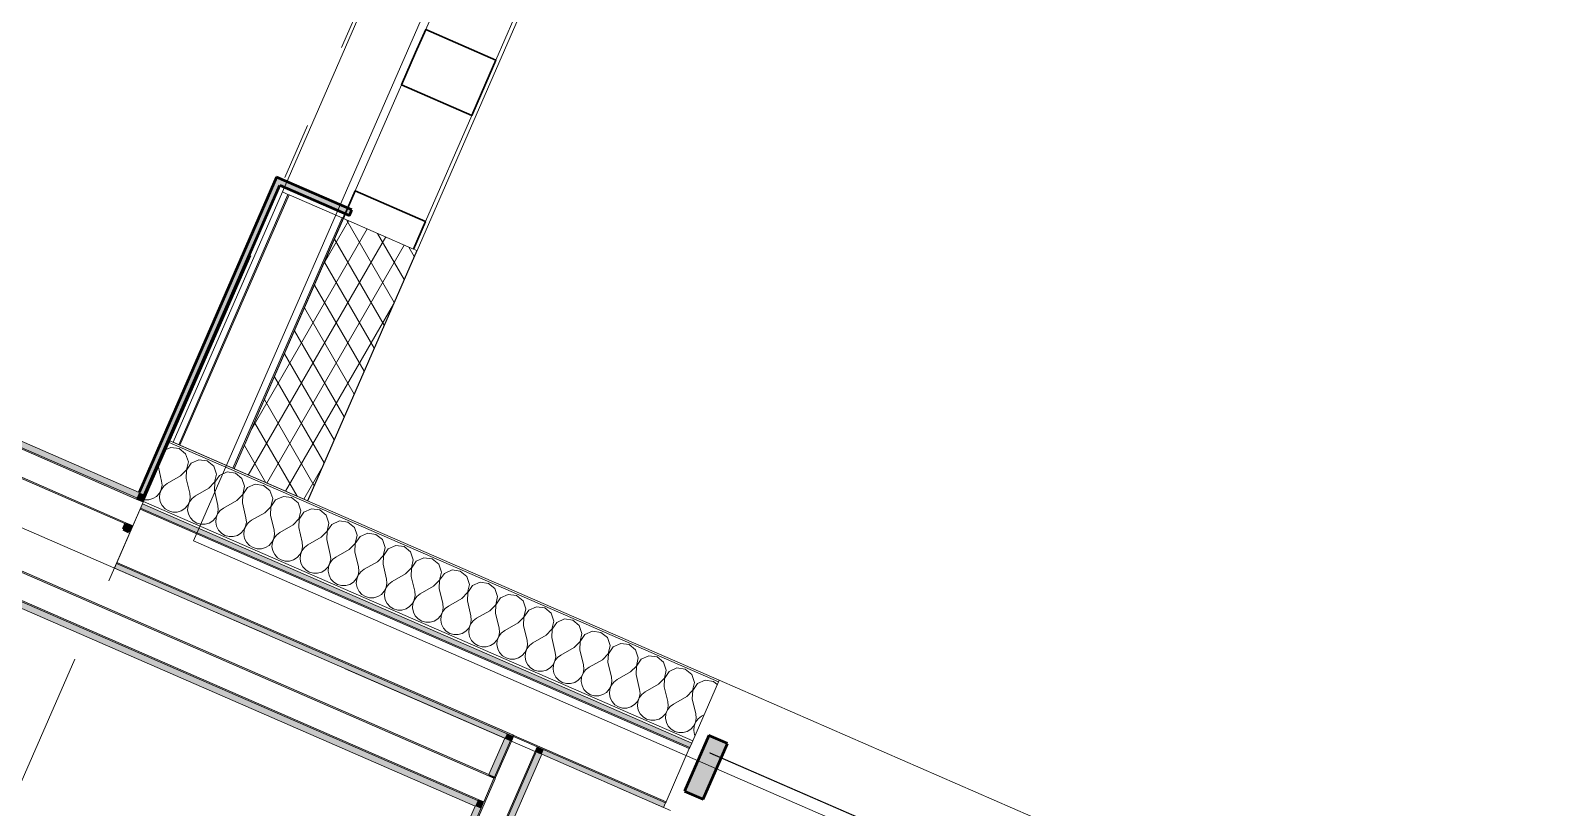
# Model space of a CAD drawing. Header units: millimetres. Extents: x -50172 to 90294, y -80883 to 25069.
# Drawn here: x 1637 to 5432, y -23455 to -21524 of the extents above; entities that cross this region are included whole.
import ezdxf
from ezdxf.enums import TextEntityAlignment as Align

# ---------------------------------------------------------------- set-up
doc = ezdxf.new("R2010")
doc.units = ezdxf.units.MM
doc.header["$MEASUREMENT"] = 0
doc.linetypes.add('Double Dashed', pattern=[1093.611073, 529.166651, -211.666656, 141.111112, -211.666656])
for name, color, linetype in [('A-25-M_Wall_Int', 7, 'Continuous'), ('New_A-15-MG_Structural_Grid_Phase_2', 7, 'Continuous'), ('New_A-20-M_Floor_Slab', 7, 'Continuous'), ('New_A-25-M_Curtain_Wall', 7, 'Continuous'), ('New_A-25-M_Wall_Ext', 7, 'Continuous'), ('New_A-25-M_Wall_Int', 7, 'Continuous'), ('New_ArchiCAD Doors', 7, 'Continuous'), ('New_ArchiCAD Windows', 7, 'Continuous')]:
    doc.layers.add(name, color=color, linetype=linetype)
for name, color, linetype, lineweight, true_color in [('A-25-M_Wall_Int_Pen_No__107', 7, 'Continuous', 15, 0xa6a6a6), ('A-25-M_Wall_Int_Pen_No__27', 7, 'Continuous', 50, 0x2a2a2a), ('New_A-15-MG_Structural_Grid_Phase_2_Pen_No__222', 7, 'Continuous', 13, 0x65af33), ('New_A-25-M_Curtain_Wall_Pen_No__144', 7, 'Continuous', 0, 0xc8c8c8), ('New_A-25-M_Curtain_Wall_Pen_No__165', 7, 'Continuous', 0, 0x006060), ('New_A-25-M_Curtain_Wall_Pen_No__27', 7, 'Continuous', 50, 0x2a2a2a), ('New_A-25-M_Wall_Ext_Pen_No__107', 7, 'Continuous', 15, 0xa6a6a6), ('New_A-25-M_Wall_Int_Pen_No__107', 7, 'Continuous', 15, 0xa6a6a6), ('New_ArchiCAD Windows_Pen_No__23', 7, 'Continuous', 30, 0x2a2a2a)]:
    doc.layers.add(name, color=color, linetype=linetype, lineweight=lineweight, true_color=true_color)
for name, color, linetype, lineweight in [('New_A-20-M_Floor_Slab_Pen_No__89', 8, 'Continuous', 20), ('New_A-25-M_Curtain_Wall_Pen_No__1', 7, 'Continuous', 13), ('New_A-25-M_Wall_Ext_Pen_No__1', 7, 'Continuous', 13), ('New_A-25-M_Wall_Int_Pen_No__1', 7, 'Continuous', 13), ('New_ArchiCAD Doors_Pen_No__1', 7, 'Continuous', 13), ('New_ArchiCAD Doors_Pen_No__87', 8, 'Continuous', 20), ('New_ArchiCAD Windows_Pen_No__1', 7, 'Continuous', 13), ('New_ArchiCAD Windows_Pen_No__3', 7, 'Continuous', 18)]:
    doc.layers.add(name, color=color, linetype=linetype, lineweight=lineweight)
doc.styles.add('GENERATED_STYLE_4', font='')
doc.styles.get('GENERATED_STYLE_4').set_extended_font_data('Swis721 BT')

# ---------------------------------------------------------------- blocks, each defined once
blk = doc.blocks.new('Slab_3_1', base_point=(-21949.4, -20986.7))
at = {"layer": 'New_A-20-M_Floor_Slab_Pen_No__89', "linetype": 'Continuous', "flags": 128}
blk.add_lwpolyline([(-4347.2, -46496.1), (12486.7, -53836.5), (17939.8, -41330.7), (16985.7, -40914.7), (17767.9, -39120.8), (18360.6, -39379.3), (18576.1, -38885), (18937.5, -39042.6), (20222.1, -36096.6), (17371, -34853.4), (19341.1, -30335.3), (2041.7, -22791.9), (9993.6, -4555.7)], dxfattribs=at)
blk = doc.blocks.new('Curtain Wall_16_1')
at = {"layer": 'New_A-25-M_Curtain_Wall_Pen_No__144', "linetype": 'Continuous'}
blk.add_hatch(color=256, dxfattribs=at).paths.add_polyline_path([(3321.8, -23275.7), (3261.6, -23414.1), (3307.4, -23434.1), (3367.7, -23295.6)])
at = {"layer": 'New_A-25-M_Curtain_Wall_Pen_No__165', "linetype": 'Continuous', "lineweight": 0, "true_color": 0x001818}
blk.add_hatch(color=168, dxfattribs=at).paths.add_polyline_path([(3324.4, -23319.9), (4250.6, -23722.7), (4251, -23721.8), (3324.8, -23318.9)])
at = {"layer": 'New_A-25-M_Curtain_Wall_Pen_No__1', "linetype": 'Continuous'}
for p, q in [((3324.8, -23318.9), (3324.4, -23319.9)), ((3324.4, -23319.9), (4250.6, -23722.7)), ((4251, -23721.8), (3324.8, -23318.9))]:
    blk.add_line(p, q, dxfattribs=at)
at = {"layer": 'New_A-25-M_Curtain_Wall_Pen_No__27', "linetype": 'Continuous'}
for p, q in [((3321.8, -23275.7), (3261.6, -23414.1)), ((3307.4, -23434.1), (3367.7, -23295.6)), ((3367.7, -23295.6), (3321.8, -23275.7)), ((3261.6, -23414.1), (3307.4, -23434.1))]:
    blk.add_line(p, q, dxfattribs=at)
blk = doc.blocks.new('*X420')
at = {"layer": 'New_A-25-M_Wall_Ext_Pen_No__107', "linetype": 'Continuous'}
for p, q in [((1985.3, -22560), (1973.6, -22565.2)), ((2005.9, -22562.8), (1985.3, -22560)), ((2022, -22576), (2005.9, -22562.8)), ((2028.8, -22595.7), (2022, -22576)), ((1954.3, -22609.4), (1962.4, -22643.6)), ((2009.5, -22630.8), (2024.1, -22616)), ((2024.4, -22616.1), (2023.5, -22636.9)), ((2024.1, -22616), (2028.8, -22595.7)), ((2036.1, -22598.9), (2024.4, -22616.1)), ((2055.1, -22590.5), (2036.1, -22598.9)), ((2075.8, -22593.2), (2055.1, -22590.5)), ((2091.9, -22606.5), (2075.8, -22593.2)), ((2098.6, -22626.2), (2091.9, -22606.5)), ((1961.5, -22664.4), (1963.4, -22654)), ((1968, -22656), (1961.8, -22664.5)), ((1963.4, -22654), (1962.4, -22643.6)), ((1976.4, -22649.6), (1968, -22656)), ((2009.5, -22630.8), (1976.4, -22649.6)), ((2023.5, -22636.9), (2032.3, -22674)), ((2079.4, -22661.3), (2094, -22646.5)), ((2094.2, -22646.6), (2093.3, -22667.4)), ((2094, -22646.5), (2098.6, -22626.2)), ((2106, -22629.4), (2094.2, -22646.6)), ((2125, -22620.9), (2106, -22629.4)), ((2145.6, -22623.7), (2125, -22620.9)), ((2161.7, -22636.9), (2145.6, -22623.7)), ((2168.4, -22656.6), (2161.7, -22636.9)), ((2163.8, -22676.9), (2168.4, -22656.6)), ((2194.8, -22651.4), (2175.8, -22659.8)), ((2215.5, -22654.2), (2194.8, -22651.4)), ((2231.5, -22667.4), (2215.5, -22654.2)), ((1919.3, -22689.8), (1920.2, -22690.1)), ((1920.2, -22690.1), (1930.7, -22690)), ((1930.7, -22690), (1940.8, -22687.1)), ((1940.8, -22687.1), (1949.8, -22681.6)), ((1949.8, -22681.6), (1956.8, -22673.8)), ((1956.8, -22673.8), (1961.5, -22664.4)), ((1958, -22674.3), (1957.1, -22684.8)), ((1957.1, -22684.8), (1959.1, -22695.1)), ((1961.8, -22664.5), (1958, -22674.3)), ((1959.1, -22695.1), (1963.9, -22704.5)), ((2026.7, -22704.2), (2031.3, -22694.8)), ((2031.6, -22694.9), (2027.9, -22704.8)), ((2031.3, -22694.8), (2033.2, -22684.5)), ((2037.9, -22686.5), (2031.6, -22694.9)), ((2033.2, -22684.5), (2032.3, -22674)), ((2046.2, -22680.1), (2037.9, -22686.5)), ((2079.4, -22661.3), (2046.2, -22680.1)), ((2093.3, -22667.4), (2102.1, -22704.5)), ((2149.2, -22691.8), (2116.1, -22710.6)), ((2149.2, -22691.8), (2163.8, -22676.9)), ((2164.1, -22677), (2163.2, -22697.8)), ((2175.8, -22659.8), (2164.1, -22677)), ((2238.3, -22687.1), (2231.5, -22667.4)), ((2233.6, -22707.4), (2238.3, -22687.1)), ((2245.6, -22690.3), (2233.9, -22707.5)), ((2264.7, -22681.8), (2245.6, -22690.3)), ((2285.3, -22684.6), (2264.7, -22681.8)), ((2301.4, -22697.8), (2285.3, -22684.6)), ((1963.9, -22704.5), (1971, -22712.2)), ((1971, -22712.2), (1980, -22717.7)), ((1980, -22717.7), (1990.1, -22720.5)), ((1990.1, -22720.5), (2000.6, -22720.5)), ((2000.6, -22720.5), (2010.7, -22717.6)), ((2010.7, -22717.6), (2019.6, -22712)), ((2019.6, -22712), (2026.7, -22704.2)), ((2027.9, -22704.8), (2027, -22715.2)), ((2027, -22715.2), (2029, -22725.6)), ((2029, -22725.6), (2033.7, -22734.9)), ((2096.5, -22734.7), (2101.2, -22725.3)), ((2101.4, -22725.4), (2097.7, -22735.2)), ((2101.2, -22725.3), (2103.1, -22714.9)), ((2107.7, -22717), (2101.4, -22725.4)), ((2103.1, -22714.9), (2102.1, -22704.5)), ((2116.1, -22710.6), (2107.7, -22717)), ((2163.2, -22697.8), (2171.9, -22734.9)), ((2219, -22722.2), (2185.9, -22741)), ((2219, -22722.2), (2233.6, -22707.4)), ((2233.9, -22707.5), (2233, -22728.3)), ((2233, -22728.3), (2241.8, -22765.4)), ((2308.1, -22717.5), (2301.4, -22697.8)), ((2303.5, -22737.8), (2308.1, -22717.5)), ((2315.5, -22720.7), (2303.8, -22738)), ((2334.5, -22712.3), (2315.5, -22720.7)), ((2355.1, -22715.1), (2334.5, -22712.3)), ((2371.2, -22728.3), (2355.1, -22715.1)), ((2378, -22748), (2371.2, -22728.3)), ((2033.7, -22734.9), (2040.8, -22742.7)), ((2040.8, -22742.7), (2049.8, -22748.2)), ((2049.8, -22748.2), (2059.9, -22751)), ((2059.9, -22751), (2070.4, -22750.9)), ((2070.4, -22750.9), (2080.5, -22748)), ((2080.5, -22748), (2089.4, -22742.5)), ((2089.4, -22742.5), (2096.5, -22734.7)), ((2097.7, -22735.2), (2096.8, -22745.7)), ((2096.8, -22745.7), (2098.8, -22756)), ((2098.8, -22756), (2103.5, -22765.4)), ((2103.5, -22765.4), (2110.7, -22773.1)), ((2159.3, -22772.9), (2166.3, -22765.1)), ((2166.3, -22765.1), (2171, -22755.7)), ((2167.6, -22765.7), (2166.7, -22776.1)), ((2171.3, -22755.8), (2167.6, -22765.7)), ((2171, -22755.7), (2172.9, -22745.4)), ((2177.6, -22747.4), (2171.3, -22755.8)), ((2172.9, -22745.4), (2171.9, -22734.9)), ((2185.9, -22741), (2177.6, -22747.4)), ((2242.8, -22775.8), (2241.8, -22765.4)), ((2255.7, -22771.5), (2247.4, -22777.9)), ((2288.9, -22752.7), (2255.7, -22771.5)), ((2288.9, -22752.7), (2303.5, -22737.8)), ((2303.8, -22738), (2302.8, -22758.8)), ((2302.8, -22758.8), (2311.6, -22795.8)), ((2358.7, -22783.1), (2373.3, -22768.3)), ((2373.6, -22768.4), (2372.7, -22789.2)), ((2373.3, -22768.3), (2378, -22748)), ((2385.3, -22751.2), (2373.6, -22768.4)), ((2404.3, -22742.7), (2385.3, -22751.2)), ((2425, -22745.5), (2404.3, -22742.7)), ((2441.1, -22758.7), (2425, -22745.5)), ((2447.8, -22778.4), (2441.1, -22758.7)), ((2110.7, -22773.1), (2119.6, -22778.6)), ((2119.6, -22778.6), (2129.8, -22781.4)), ((2129.8, -22781.4), (2140.3, -22781.4)), ((2140.3, -22781.4), (2150.4, -22778.5)), ((2150.4, -22778.5), (2159.3, -22772.9)), ((2166.7, -22776.1), (2168.6, -22786.5)), ((2168.6, -22786.5), (2173.4, -22795.8)), ((2173.4, -22795.8), (2180.5, -22803.6)), ((2180.5, -22803.6), (2189.5, -22809.1)), ((2189.5, -22809.1), (2199.6, -22811.9)), ((2210.1, -22811.9), (2220.2, -22808.9)), ((2220.2, -22808.9), (2229.1, -22803.4)), ((2229.1, -22803.4), (2236.2, -22795.6)), ((2236.2, -22795.6), (2240.8, -22786.2)), ((2237.4, -22796.1), (2236.5, -22806.6)), ((2236.5, -22806.6), (2238.5, -22816.9)), ((2241.1, -22786.3), (2237.4, -22796.1)), ((2240.8, -22786.2), (2242.8, -22775.8)), ((2247.4, -22777.9), (2241.1, -22786.3)), ((2310.7, -22816.6), (2312.6, -22806.3)), ((2317.2, -22808.3), (2311, -22816.7)), ((2312.6, -22806.3), (2311.6, -22795.8)), ((2325.6, -22801.9), (2317.2, -22808.3)), ((2358.7, -22783.1), (2325.6, -22801.9)), ((2372.7, -22789.2), (2381.4, -22826.3)), ((2428.6, -22813.6), (2443.2, -22798.7)), ((2443.4, -22798.9), (2442.5, -22819.7)), ((2443.2, -22798.7), (2447.8, -22778.4)), ((2455.2, -22781.7), (2443.4, -22798.9)), ((2474.2, -22773.2), (2455.2, -22781.7)), ((2494.8, -22776), (2474.2, -22773.2)), ((2510.9, -22789.2), (2494.8, -22776)), ((2517.6, -22808.9), (2510.9, -22789.2)), ((2513, -22829.2), (2517.6, -22808.9)), ((2544, -22803.6), (2525, -22812.1)), ((2564.7, -22806.4), (2544, -22803.6)), ((2580.7, -22819.6), (2564.7, -22806.4)), ((2199.6, -22811.9), (2210.1, -22811.9)), ((2238.5, -22816.9), (2243.2, -22826.3)), ((2243.2, -22826.3), (2250.3, -22834)), ((2250.3, -22834), (2259.3, -22839.5)), ((2259.3, -22839.5), (2269.4, -22842.3)), ((2269.4, -22842.3), (2279.9, -22842.3)), ((2279.9, -22842.3), (2290, -22839.4)), ((2290, -22839.4), (2299, -22833.8)), ((2299, -22833.8), (2306, -22826)), ((2306, -22826), (2310.7, -22816.6)), ((2307.2, -22826.6), (2306.3, -22837)), ((2306.3, -22837), (2308.3, -22847.4)), ((2311, -22816.7), (2307.2, -22826.6)), ((2308.3, -22847.4), (2313.1, -22856.7)), ((2375.9, -22856.5), (2380.5, -22847.1)), ((2380.8, -22847.2), (2377.1, -22857)), ((2380.5, -22847.1), (2382.4, -22836.7)), ((2387.1, -22838.8), (2380.8, -22847.2)), ((2382.4, -22836.7), (2381.4, -22826.3)), ((2395.4, -22832.4), (2387.1, -22838.8)), ((2428.6, -22813.6), (2395.4, -22832.4)), ((2442.5, -22819.7), (2451.3, -22856.7)), ((2498.4, -22844), (2465.3, -22862.8)), ((2498.4, -22844), (2513, -22829.2)), ((2513.3, -22829.3), (2512.4, -22850.1)), ((2525, -22812.1), (2513.3, -22829.3)), ((2587.5, -22839.3), (2580.7, -22819.6)), ((2582.8, -22859.6), (2587.5, -22839.3)), ((2594.8, -22842.6), (2583.1, -22859.8)), ((2613.9, -22834.1), (2594.8, -22842.6)), ((2634.5, -22836.9), (2613.9, -22834.1)), ((2650.6, -22850.1), (2634.5, -22836.9)), ((2313.1, -22856.7), (2320.2, -22864.5)), ((2320.2, -22864.5), (2329.2, -22870)), ((2329.2, -22870), (2339.3, -22872.8)), ((2339.3, -22872.8), (2349.8, -22872.8)), ((2349.8, -22872.8), (2359.9, -22869.8)), ((2359.9, -22869.8), (2368.8, -22864.3)), ((2368.8, -22864.3), (2375.9, -22856.5)), ((2377.1, -22857), (2376.2, -22867.5)), ((2376.2, -22867.5), (2378.2, -22877.8)), ((2378.2, -22877.8), (2382.9, -22887.2)), ((2445.7, -22887), (2450.4, -22877.5)), ((2450.6, -22877.7), (2446.9, -22887.5)), ((2450.4, -22877.5), (2452.3, -22867.2)), ((2456.9, -22869.2), (2450.6, -22877.7)), ((2452.3, -22867.2), (2451.3, -22856.7)), ((2465.3, -22862.8), (2456.9, -22869.2)), ((2512.4, -22850.1), (2521.1, -22887.2)), ((2568.2, -22874.5), (2535.1, -22893.3)), ((2568.2, -22874.5), (2582.8, -22859.6)), ((2583.1, -22859.8), (2582.2, -22880.6)), ((2582.2, -22880.6), (2591, -22917.6)), ((2657.3, -22869.8), (2650.6, -22850.1)), ((2652.7, -22890.1), (2657.3, -22869.8)), ((2664.7, -22873), (2653, -22890.2)), ((2683.7, -22864.5), (2664.7, -22873)), ((2704.3, -22867.3), (2683.7, -22864.5)), ((2720.4, -22880.6), (2704.3, -22867.3)), ((2727.2, -22900.3), (2720.4, -22880.6)), ((2382.9, -22887.2), (2390, -22894.9)), ((2390, -22894.9), (2399, -22900.4)), ((2399, -22900.4), (2409.1, -22903.3)), ((2409.1, -22903.3), (2419.6, -22903.2)), ((2419.6, -22903.2), (2429.7, -22900.3)), ((2429.7, -22900.3), (2438.6, -22894.7)), ((2438.6, -22894.7), (2445.7, -22887)), ((2446.9, -22887.5), (2446, -22898)), ((2446, -22898), (2448, -22908.3)), ((2448, -22908.3), (2452.7, -22917.7)), ((2452.7, -22917.7), (2459.9, -22925.4)), ((2508.5, -22925.2), (2515.5, -22917.4)), ((2515.5, -22917.4), (2520.2, -22908)), ((2516.8, -22917.9), (2515.9, -22928.4)), ((2520.5, -22908.1), (2516.8, -22917.9)), ((2520.2, -22908), (2522.1, -22897.7)), ((2526.8, -22899.7), (2520.5, -22908.1)), ((2522.1, -22897.7), (2521.1, -22887.2)), ((2535.1, -22893.3), (2526.8, -22899.7)), ((2592, -22928.1), (2591, -22917.6)), ((2604.9, -22923.7), (2596.6, -22930.1)), ((2638.1, -22904.9), (2604.9, -22923.7)), ((2638.1, -22904.9), (2652.7, -22890.1)), ((2653, -22890.2), (2652, -22911)), ((2652, -22911), (2660.8, -22948.1)), ((2707.9, -22935.4), (2722.5, -22920.6)), ((2722.8, -22920.7), (2721.9, -22941.5)), ((2722.5, -22920.6), (2727.2, -22900.3)), ((2734.5, -22903.5), (2722.8, -22920.7)), ((2753.5, -22895), (2734.5, -22903.5)), ((2774.2, -22897.8), (2753.5, -22895)), ((2790.3, -22911), (2774.2, -22897.8)), ((2797, -22930.7), (2790.3, -22911)), ((2459.9, -22925.4), (2468.8, -22930.9)), ((2468.8, -22930.9), (2479, -22933.7)), ((2479, -22933.7), (2489.5, -22933.7)), ((2489.5, -22933.7), (2499.6, -22930.8)), ((2499.6, -22930.8), (2508.5, -22925.2)), ((2515.9, -22928.4), (2517.8, -22938.7)), ((2517.8, -22938.7), (2522.6, -22948.1)), ((2522.6, -22948.1), (2529.7, -22955.8)), ((2529.7, -22955.8), (2538.7, -22961.3)), ((2538.7, -22961.3), (2548.8, -22964.2)), ((2559.3, -22964.1), (2569.4, -22961.2)), ((2569.4, -22961.2), (2578.3, -22955.6)), ((2578.3, -22955.6), (2585.4, -22947.9)), ((2585.4, -22947.9), (2590, -22938.4)), ((2586.6, -22948.4), (2585.7, -22958.9)), ((2585.7, -22958.9), (2587.7, -22969.2)), ((2590.3, -22938.6), (2586.6, -22948.4)), ((2590, -22938.4), (2592, -22928.1)), ((2596.6, -22930.1), (2590.3, -22938.6)), ((2659.9, -22968.9), (2661.8, -22958.6)), ((2666.4, -22960.6), (2660.2, -22969)), ((2661.8, -22958.6), (2660.8, -22948.1)), ((2674.8, -22954.2), (2666.4, -22960.6)), ((2707.9, -22935.4), (2674.8, -22954.2)), ((2721.9, -22941.5), (2730.6, -22978.5)), ((2777.7, -22965.8), (2792.4, -22951)), ((2792.6, -22951.1), (2791.7, -22971.9)), ((2792.4, -22951), (2797, -22930.7)), ((2804.4, -22933.9), (2792.6, -22951.1)), ((2823.4, -22925.4), (2804.4, -22933.9)), ((2844, -22928.2), (2823.4, -22925.4)), ((2860.1, -22941.5), (2844, -22928.2)), ((2866.8, -22961.2), (2860.1, -22941.5)), ((2862.2, -22981.5), (2866.8, -22961.2)), ((2893.2, -22955.9), (2874.2, -22964.4)), ((2913.9, -22958.7), (2893.2, -22955.9)), ((2929.9, -22971.9), (2913.9, -22958.7)), ((2548.8, -22964.2), (2559.3, -22964.1)), ((2587.7, -22969.2), (2592.4, -22978.6)), ((2592.4, -22978.6), (2599.5, -22986.3)), ((2599.5, -22986.3), (2608.5, -22991.8)), ((2608.5, -22991.8), (2618.6, -22994.6)), ((2618.6, -22994.6), (2629.1, -22994.6)), ((2629.1, -22994.6), (2639.2, -22991.7)), ((2639.2, -22991.7), (2648.2, -22986.1)), ((2648.2, -22986.1), (2655.2, -22978.3)), ((2655.2, -22978.3), (2659.9, -22968.9)), ((2656.4, -22978.8), (2655.5, -22989.3)), ((2655.5, -22989.3), (2657.5, -22999.6)), ((2660.2, -22969), (2656.4, -22978.8)), ((2657.5, -22999.6), (2662.3, -23009)), ((2725.1, -23008.8), (2729.7, -22999.3)), ((2730, -22999.5), (2726.3, -23009.3)), ((2729.7, -22999.3), (2731.6, -22989)), ((2736.3, -22991), (2730, -22999.5)), ((2731.6, -22989), (2730.6, -22978.5)), ((2744.6, -22984.6), (2736.3, -22991)), ((2777.7, -22965.8), (2744.6, -22984.6)), ((2791.7, -22971.9), (2800.5, -23009)), ((2847.6, -22996.3), (2814.5, -23015.1)), ((2847.6, -22996.3), (2862.2, -22981.5)), ((2862.5, -22981.6), (2861.6, -23002.4)), ((2874.2, -22964.4), (2862.5, -22981.6)), ((2936.7, -22991.6), (2929.9, -22971.9)), ((2932, -23011.9), (2936.7, -22991.6)), ((2944, -22994.8), (2932.3, -23012)), ((2963.1, -22986.4), (2944, -22994.8)), ((2983.7, -22989.1), (2963.1, -22986.4)), ((2999.8, -23002.4), (2983.7, -22989.1)), ((2662.3, -23009), (2669.4, -23016.7)), ((2669.4, -23016.7), (2678.3, -23022.2)), ((2678.3, -23022.2), (2688.5, -23025.1)), ((2688.5, -23025.1), (2699, -23025)), ((2699, -23025), (2709.1, -23022.1)), ((2709.1, -23022.1), (2718, -23016.6)), ((2718, -23016.6), (2725.1, -23008.8)), ((2726.3, -23009.3), (2725.4, -23019.8)), ((2725.4, -23019.8), (2727.4, -23030.1)), ((2727.4, -23030.1), (2732.1, -23039.5)), ((2794.9, -23039.2), (2799.6, -23029.8)), ((2799.8, -23029.9), (2796.1, -23039.8)), ((2799.6, -23029.8), (2801.5, -23019.5)), ((2806.1, -23021.5), (2799.8, -23029.9)), ((2801.5, -23019.5), (2800.5, -23009)), ((2814.5, -23015.1), (2806.1, -23021.5)), ((2861.6, -23002.4), (2870.3, -23039.5)), ((2917.4, -23026.7), (2884.3, -23045.5)), ((2917.4, -23026.7), (2932, -23011.9)), ((2932.3, -23012), (2931.4, -23032.8)), ((2931.4, -23032.8), (2940.2, -23069.9)), ((3006.5, -23022.1), (2999.8, -23002.4)), ((3001.9, -23042.4), (3006.5, -23022.1)), ((3013.9, -23025.3), (3002.2, -23042.5)), ((3032.9, -23016.8), (3013.9, -23025.3)), ((3053.5, -23019.6), (3032.9, -23016.8)), ((3069.6, -23032.8), (3053.5, -23019.6)), ((3076.3, -23052.5), (3069.6, -23032.8)), ((2732.1, -23039.5), (2739.2, -23047.2)), ((2739.2, -23047.2), (2748.2, -23052.7)), ((2748.2, -23052.7), (2758.3, -23055.5)), ((2758.3, -23055.5), (2768.8, -23055.5)), ((2768.8, -23055.5), (2778.9, -23052.6)), ((2778.9, -23052.6), (2787.8, -23047)), ((2787.8, -23047), (2794.9, -23039.2)), ((2796.1, -23039.8), (2795.2, -23050.2)), ((2795.2, -23050.2), (2797.2, -23060.5)), ((2797.2, -23060.5), (2801.9, -23069.9)), ((2801.9, -23069.9), (2809.1, -23077.7)), ((2857.7, -23077.5), (2864.7, -23069.7)), ((2864.7, -23069.7), (2869.4, -23060.3)), ((2866, -23070.2), (2865.1, -23080.7)), ((2869.7, -23060.4), (2866, -23070.2)), ((2869.4, -23060.3), (2871.3, -23049.9)), ((2876, -23051.9), (2869.7, -23060.4)), ((2871.3, -23049.9), (2870.3, -23039.5)), ((2884.3, -23045.5), (2876, -23051.9)), ((2941.2, -23080.4), (2940.2, -23069.9)), ((2954.1, -23076), (2945.8, -23082.4)), ((2987.3, -23057.2), (2954.1, -23076)), ((2987.3, -23057.2), (3001.9, -23042.4)), ((3002.2, -23042.5), (3001.2, -23063.3)), ((3001.2, -23063.3), (3010, -23100.4)), ((3057.1, -23087.7), (3071.7, -23072.8)), ((3072, -23072.9), (3071.1, -23093.7)), ((3071.7, -23072.8), (3076.3, -23052.5)), ((3083.7, -23055.7), (3072, -23072.9)), ((3102.7, -23047.3), (3083.7, -23055.7)), ((3123.4, -23050.1), (3102.7, -23047.3)), ((3139.5, -23063.3), (3123.4, -23050.1)), ((3146.2, -23083), (3139.5, -23063.3)), ((2809.1, -23077.7), (2818, -23083.1)), ((2818, -23083.1), (2828.1, -23086)), ((2828.1, -23086), (2838.7, -23085.9)), ((2838.7, -23085.9), (2848.8, -23083)), ((2848.8, -23083), (2857.7, -23077.5)), ((2865.1, -23080.7), (2867, -23091)), ((2867, -23091), (2871.8, -23100.4)), ((2871.8, -23100.4), (2878.9, -23108.1)), ((2878.9, -23108.1), (2887.9, -23113.6)), ((2887.9, -23113.6), (2898, -23116.4)), ((2908.5, -23116.4), (2918.6, -23113.5)), ((2918.6, -23113.5), (2927.5, -23107.9)), ((2927.5, -23107.9), (2934.6, -23100.1)), ((2934.6, -23100.1), (2939.2, -23090.7)), ((2935.8, -23100.7), (2934.9, -23111.1)), ((2934.9, -23111.1), (2936.9, -23121.4)), ((2939.5, -23090.8), (2935.8, -23100.7)), ((2939.2, -23090.7), (2941.2, -23080.4)), ((2945.8, -23082.4), (2939.5, -23090.8)), ((3009.1, -23121.2), (3011, -23110.8)), ((3015.6, -23112.9), (3009.4, -23121.3)), ((3011, -23110.8), (3010, -23100.4)), ((3024, -23106.5), (3015.6, -23112.9)), ((3057.1, -23087.7), (3024, -23106.5)), ((3071.1, -23093.7), (3079.8, -23130.8)), ((3126.9, -23118.1), (3141.6, -23103.3)), ((3141.8, -23103.4), (3140.9, -23124.2)), ((3141.6, -23103.3), (3146.2, -23083)), ((3153.6, -23086.2), (3141.8, -23103.4)), ((3172.6, -23077.7), (3153.6, -23086.2)), ((3193.2, -23080.5), (3172.6, -23077.7)), ((3209.3, -23093.7), (3193.2, -23080.5)), ((3216, -23113.4), (3209.3, -23093.7)), ((3211.4, -23133.7), (3216, -23113.4)), ((3242.4, -23108.2), (3223.4, -23116.6)), ((3263.1, -23111), (3242.4, -23108.2)), ((3279.1, -23124.2), (3263.1, -23111)), ((2898, -23116.4), (2908.5, -23116.4)), ((2936.9, -23121.4), (2941.6, -23130.8)), ((2941.6, -23130.8), (2948.7, -23138.6)), ((2948.7, -23138.6), (2957.7, -23144.1)), ((2957.7, -23144.1), (2967.8, -23146.9)), ((2967.8, -23146.9), (2978.3, -23146.8)), ((2978.3, -23146.8), (2988.4, -23143.9)), ((2988.4, -23143.9), (2997.4, -23138.4)), ((2997.4, -23138.4), (3004.4, -23130.6)), ((3004.4, -23130.6), (3009.1, -23121.2)), ((3005.6, -23131.1), (3004.7, -23141.6)), ((3004.7, -23141.6), (3006.7, -23151.9)), ((3009.4, -23121.3), (3005.6, -23131.1)), ((3006.7, -23151.9), (3011.5, -23161.3)), ((3074.3, -23161), (3078.9, -23151.6)), ((3079.2, -23151.7), (3075.5, -23161.6)), ((3078.9, -23151.6), (3080.8, -23141.3)), ((3085.5, -23143.3), (3079.2, -23151.7)), ((3080.8, -23141.3), (3079.8, -23130.8)), ((3093.8, -23136.9), (3085.5, -23143.3)), ((3126.9, -23118.1), (3093.8, -23136.9)), ((3140.9, -23124.2), (3149.7, -23161.3)), ((3196.8, -23148.6), (3163.7, -23167.4)), ((3196.8, -23148.6), (3211.4, -23133.7)), ((3211.7, -23133.9), (3210.8, -23154.7)), ((3223.4, -23116.6), (3211.7, -23133.9)), ((3285.9, -23143.9), (3279.1, -23124.2)), ((3281.2, -23164.2), (3285.9, -23143.9)), ((3293.2, -23147.1), (3281.5, -23164.3)), ((3312.3, -23138.6), (3293.2, -23147.1)), ((3332.9, -23141.4), (3312.3, -23138.6)), ((3342.6, -23149.4), (3332.9, -23141.4)), ((3011.5, -23161.3), (3018.6, -23169)), ((3018.6, -23169), (3027.5, -23174.5)), ((3027.5, -23174.5), (3037.7, -23177.3)), ((3037.7, -23177.3), (3048.2, -23177.3)), ((3048.2, -23177.3), (3058.3, -23174.4)), ((3058.3, -23174.4), (3067.2, -23168.8)), ((3067.2, -23168.8), (3074.3, -23161)), ((3075.5, -23161.6), (3074.6, -23172)), ((3074.6, -23172), (3076.6, -23182.4)), ((3076.6, -23182.4), (3081.3, -23191.7)), ((3144.1, -23191.5), (3148.8, -23182.1)), ((3149, -23182.2), (3145.3, -23192)), ((3148.8, -23182.1), (3150.7, -23171.7)), ((3155.3, -23173.8), (3149, -23182.2)), ((3150.7, -23171.7), (3149.7, -23161.3)), ((3163.7, -23167.4), (3155.3, -23173.8)), ((3210.8, -23154.7), (3219.5, -23191.7)), ((3266.6, -23179), (3233.5, -23197.8)), ((3266.6, -23179), (3281.2, -23164.2)), ((3281.5, -23164.3), (3280.6, -23185.1)), ((3280.6, -23185.1), (3289.4, -23222.2)), ((3081.3, -23191.7), (3088.4, -23199.5)), ((3088.4, -23199.5), (3097.4, -23205)), ((3097.4, -23205), (3107.5, -23207.8)), ((3107.5, -23207.8), (3118, -23207.7)), ((3118, -23207.7), (3128.1, -23204.8)), ((3128.1, -23204.8), (3137, -23199.3)), ((3137, -23199.3), (3144.1, -23191.5)), ((3145.3, -23192), (3144.4, -23202.5)), ((3144.4, -23202.5), (3146.4, -23212.8)), ((3146.4, -23212.8), (3151.1, -23222.2)), ((3151.1, -23222.2), (3158.3, -23229.9)), ((3206.9, -23229.7), (3213.9, -23221.9)), ((3213.9, -23221.9), (3218.6, -23212.5)), ((3215.2, -23222.5), (3214.2, -23232.9)), ((3218.9, -23212.6), (3215.2, -23222.5)), ((3218.6, -23212.5), (3220.5, -23202.2)), ((3225.2, -23204.2), (3218.9, -23212.6)), ((3220.5, -23202.2), (3219.5, -23191.7)), ((3233.5, -23197.8), (3225.2, -23204.2)), ((3290.3, -23232.6), (3289.4, -23222.2)), ((3309.7, -23224.6), (3303.3, -23228.3)), ((3158.3, -23229.9), (3167.2, -23235.4)), ((3167.2, -23235.4), (3177.3, -23238.2)), ((3177.3, -23238.2), (3187.9, -23238.2)), ((3187.9, -23238.2), (3198, -23235.3)), ((3198, -23235.3), (3206.9, -23229.7)), ((3214.2, -23232.9), (3216.2, -23243.3)), ((3216.2, -23243.3), (3221, -23252.6)), ((3221, -23252.6), (3228.1, -23260.4)), ((3228.1, -23260.4), (3237.1, -23265.9)), ((3237.1, -23265.9), (3247.2, -23268.7)), ((3257.7, -23268.7), (3267.8, -23265.7)), ((3267.8, -23265.7), (3276.7, -23260.2)), ((3276.7, -23260.2), (3283.8, -23252.4)), ((3283.8, -23252.4), (3288.4, -23243)), ((3285, -23252.9), (3284.1, -23263.4)), ((3284.1, -23263.4), (3286.1, -23273.7)), ((3288.7, -23243.1), (3285, -23252.9)), ((3288.4, -23243), (3290.3, -23232.6)), ((3295, -23234.7), (3288.7, -23243.1)), ((3303.3, -23228.3), (3295, -23234.7)), ((3247.2, -23268.7), (3257.7, -23268.7)), ((3286.1, -23273.7), (3287.3, -23276.1))]:
    blk.add_line(p, q, dxfattribs=at)
blk = doc.blocks.new('Simple Door Opening_13')
at = {"layer": 'New_ArchiCAD Doors_Pen_No__1', "linetype": 'Continuous'}
for p, q in [((4056, -4.5), (4056, 0)), ((4056, -164.5), (4056, -4.5)), ((4056, -170.5), (4056, -164.5)), ((4056, -182.5), (4056, -170.5)), ((4056, -185.5), (4056, -182.5)), ((4056, -329.5), (4056, -185.5)), ((4056, -332.5), (4056, -329.5)), ((4056, -345), (4056, -332.5))]:
    blk.add_line(p, q, dxfattribs=at)
at = {"layer": 'New_ArchiCAD Doors_Pen_No__87', "linetype": 'Continuous'}
blk.add_line((-4056, 0), (4056, 0), dxfattribs=at)
blk = doc.blocks.new('Wall_82_1', base_point=(11177.5, -26929.3))
at = {"layer": 'New_A-25-M_Wall_Ext_Pen_No__107', "linetype": 'Continuous'}
h = blk.add_hatch(dxfattribs=at)
h.set_pattern_fill('Plaster_0001', color=256, style=0, pattern_type=2)
h.set_pattern_definition([(0, (0, 0), (0, 173.2051), [0, -100]), (0, (50, 86.6), (0, 173.2051), [0, -100])])
h.paths.add_polyline_path([(3347.3, -23138.6), (1983, -22543.7), (1981.2, -22547.8), (3345.5, -23142.7)])
at = {"layer": 'New_A-25-M_Wall_Ext_Pen_No__107', "linetype": 'Continuous', "lineweight": 0, "true_color": 0x535353}
for points in [[(3274.3, -23305.9), (1910, -22711), (1908.8, -22713.8), (3273.1, -23308.6)], [(2834.8, -23274.6), (1851.3, -22845.8), (1850.1, -22848.5), (2833.6, -23277.4)], [(2828.6, -23288.8), (2831.4, -23290), (2836.4, -23278.6), (2833.6, -23277.4)], [(2833.6, -23277.4), (2836.4, -23278.6), (2837.6, -23275.8), (2834.8, -23274.6)], [(2836.4, -23278.6), (3214.4, -23443.4), (3215.6, -23440.6), (2837.6, -23275.8)], [(2890, -23315.6), (2892.8, -23316.8), (2897.8, -23305.4), (2895, -23304.2)]]:
    blk.add_hatch(color=251, dxfattribs=at).paths.add_polyline_path(points)
at = {"layer": 'New_A-25-M_Wall_Ext_Pen_No__107', "linetype": 'Continuous'}
for points in [[(3279.1, -23294.9), (1914.8, -22700), (1910, -22711), (3274.3, -23305.9)], [(2819.9, -23271.4), (1850.1, -22848.5), (1845.1, -22860), (2814.9, -23282.8)], [(2814.9, -23282.8), (2828.6, -23288.8), (2833.6, -23277.4), (2819.9, -23271.4)], [(2892.8, -23316.8), (2906.5, -23322.8), (2911.5, -23311.3), (2897.8, -23305.4)], [(2906.5, -23322.8), (3209.4, -23454.9), (3214.4, -23443.4), (2911.5, -23311.3)]]:
    blk.add_hatch(color=256, dxfattribs=at).paths.add_polyline_path(points)
at = {"layer": 'New_A-25-M_Wall_Ext_Pen_No__1', "linetype": 'Continuous'}
for p, q in [((3345.5, -23142.7), (1981.2, -22547.8)), ((3281.5, -23289.4), (1917.2, -22694.5)), ((3273.1, -23308.6), (1908.8, -22713.8)), ((3274.3, -23305.9), (1910, -22711)), ((3279.1, -23294.9), (1914.8, -22700)), ((2834.8, -23274.6), (1851.3, -22845.8)), ((1850.1, -22848.5), (2833.6, -23277.4)), ((2833.6, -23277.4), (2828.6, -23288.8)), ((2831.4, -23290), (2836.4, -23278.6)), ((2837.6, -23275.8), (2834.8, -23274.6)), ((2836.4, -23278.6), (3214.4, -23443.4)), ((3215.6, -23440.6), (2837.6, -23275.8)), ((2890, -23315.6), (2895, -23304.2)), ((2892.8, -23316.8), (2897.8, -23305.4))]:
    blk.add_line(p, q, dxfattribs=at)
at = {"layer": 'New_A-25-M_Wall_Ext_Pen_No__1', "linetype": 'Continuous', "flags": 128}
for points in [[(1983, -22543.7), (1845.1, -22860)], [(3347.3, -23138.6), (1983, -22543.7)], [(1845.1, -22860), (2814.9, -23282.8)], [(2906.5, -23322.8), (3209.4, -23454.9)]]:
    blk.add_lwpolyline(points, dxfattribs=at)
at = {"layer": 'New_A-25-M_Wall_Ext', "color": 250, "lineweight": 50, "true_color": 0x2a2a2a}
blk.add_blockref('*X420', (0, 0), dxfattribs=at)
at = {"layer": 'New_ArchiCAD Doors', "color": 251, "linetype": 'Continuous', "lineweight": 20, "true_color": 0x606060, "xscale": -0.9999999999999999, "zscale": 1000, "rotation": 336.4404115840111}
blk.add_blockref('Simple Door Opening_13', (7065.2, -24759.8), dxfattribs=at)
blk = doc.blocks.new('Wall_99_1', base_point=(1307.7, -26989.4))
at = {"layer": 'A-25-M_Wall_Int_Pen_No__107', "linetype": 'Continuous'}
blk.add_hatch(color=256, dxfattribs=at).paths.add_polyline_path([(1302.9, -26750.3), (1296.9, -26764.1), (1310.6, -26770.1), (1316.6, -26756.3)])
at = {"layer": 'New_A-25-M_Wall_Int_Pen_No__107', "linetype": 'Continuous'}
for points in [[(2789.1, -23379.3), (2828.6, -23288.8), (2814.9, -23282.8), (2775.4, -23373.3)], [(1307.7, -26989.4), (2906.5, -23322.8), (2892.8, -23316.8), (1294, -26983.4)], [(2741.4, -23451.3), (1302.9, -26750.3), (1316.6, -26756.3), (2755.2, -23457.3)], [(2747.4, -23437.5), (2741.4, -23451.3), (2755.2, -23457.3), (2761.2, -23443.5)], [(1296.9, -26764.1), (1216.1, -26949.4), (1229.8, -26955.4), (1310.6, -26770.1)]]:
    blk.add_hatch(color=256, dxfattribs=at).paths.add_polyline_path(points)
at = {"layer": 'New_A-25-M_Wall_Int_Pen_No__107', "linetype": 'Continuous', "lineweight": 0, "true_color": 0x535353}
for points in [[(2791.9, -23380.5), (2831.4, -23290), (2828.6, -23288.8), (2789.1, -23379.3)], [(1294, -26983.4), (2892.8, -23316.8), (2890, -23315.6), (1291.2, -26982.2)], [(2775.4, -23373.3), (2774.2, -23376.1), (2787.9, -23382.1), (2789.1, -23379.3)], [(2789.1, -23379.3), (2787.9, -23382.1), (2790.7, -23383.3), (2791.9, -23380.5)], [(2787.9, -23382.1), (1229.8, -26955.4), (1232.6, -26956.6), (2790.7, -23383.3)], [(2748.6, -23434.8), (2747.4, -23437.5), (2761.2, -23443.5), (2762.4, -23440.8)]]:
    blk.add_hatch(color=251, dxfattribs=at).paths.add_polyline_path(points)
at = {"layer": 'New_A-25-M_Wall_Int_Pen_No__1', "linetype": 'Continuous'}
for p, q in [((2789.1, -23379.3), (2828.6, -23288.8)), ((2791.9, -23380.5), (2831.4, -23290)), ((1291.2, -26982.2), (2890, -23315.6)), ((1294, -26983.4), (2892.8, -23316.8)), ((2774.2, -23376.1), (2787.9, -23382.1)), ((2789.1, -23379.3), (2775.4, -23373.3)), ((1232.6, -26956.6), (2790.7, -23383.3)), ((2762.4, -23440.8), (2787.9, -23382.1)), ((2790.7, -23383.3), (2791.9, -23380.5)), ((2747.4, -23437.5), (2761.2, -23443.5)), ((2748.6, -23434.8), (2762.4, -23440.8)), ((2755.2, -23457.3), (2761.2, -23443.5)), ((1316.6, -26756.3), (2755.2, -23457.3)), ((1310.6, -26770.1), (1316.6, -26756.3)), ((1229.8, -26955.4), (1310.6, -26770.1))]:
    blk.add_line(p, q, dxfattribs=at)
at = {"layer": 'New_A-25-M_Wall_Int_Pen_No__1', "linetype": 'Continuous', "flags": 128}
for points in [[(2814.9, -23282.8), (2775.4, -23373.3)], [(1307.7, -26989.4), (2906.5, -23322.8)], [(2741.4, -23451.3), (1302.9, -26750.3)], [(1296.9, -26764.1), (1216.1, -26949.4)]]:
    blk.add_lwpolyline(points, dxfattribs=at)
blk = doc.blocks.new('Wall_166_1', base_point=(-702.7, -21856.7))
at = {"layer": 'New_A-25-M_Wall_Int_Pen_No__107', "linetype": 'Continuous', "lineweight": 0, "true_color": 0x535353}
for points in [[(-703.9, -21859.5), (2774.2, -23376.1), (2775.4, -23373.3), (-702.7, -21856.7)], [(-730.7, -21920.9), (2747.4, -23437.5), (2748.6, -23434.8), (-729.5, -21918.1)]]:
    blk.add_hatch(color=251, dxfattribs=at).paths.add_polyline_path(points)
at = {"layer": 'New_A-25-M_Wall_Int_Pen_No__107', "linetype": 'Continuous'}
blk.add_hatch(color=256, dxfattribs=at).paths.add_polyline_path([(-736.7, -21934.6), (2741.4, -23451.3), (2747.4, -23437.5), (-730.7, -21920.9)])
at = {"layer": 'New_A-25-M_Wall_Int_Pen_No__1', "linetype": 'Continuous'}
for p, q in [((-703.9, -21859.5), (2774.2, -23376.1)), ((-730.7, -21920.9), (2747.4, -23437.5)), ((-729.5, -21918.1), (2748.6, -23434.8))]:
    blk.add_line(p, q, dxfattribs=at)
at = {"layer": 'New_A-25-M_Wall_Int_Pen_No__1', "linetype": 'Continuous', "flags": 128}
for points in [[(-729.5, -21918.1), (-703.9, -21859.5)], [(-703.9, -21859.5), (-702.7, -21856.7)], [(2775.4, -23373.3), (-702.7, -21856.7)], [(-736.7, -21934.6), (-730.7, -21920.9)], [(-736.7, -21934.6), (2741.4, -23451.3)], [(-730.7, -21920.9), (-729.5, -21918.1)]]:
    blk.add_lwpolyline(points, dxfattribs=at)
blk = doc.blocks.new('Triple Window 19_2')
at = {"layer": 'New_ArchiCAD Windows_Pen_No__1', "linetype": 'Continuous'}
for p, q in [((-1175, -0.5), (-1175, 0)), ((1175, -0.5), (1175, 0)), ((-1175, -190), (-1175, -0.5)), ((1175, -190), (1175, -0.5))]:
    blk.add_line(p, q, dxfattribs=at)
at = {"layer": 'New_ArchiCAD Windows_Pen_No__23', "linetype": 'Continuous'}
for p, q in [((-1175, 0), (-1125, 0)), ((-1125, 0), (-1125, -190)), ((-268, -190), (-268, 0)), ((-268, 0), (-225, 0)), ((-225, 0), (-182, 0)), ((-182, 0), (-182, -190)), ((662.5, -190), (662.5, 0)), ((662.5, 0), (725, 0)), ((725, 0), (812.5, 0)), ((812.5, 0), (812.5, -190)), ((1100, -190), (1100, 0)), ((1100, 0), (1175, 0)), ((-1125, -190), (-1175, -190)), ((-225, -190), (-268, -190)), ((-182, -190), (-225, -190)), ((725, -190), (662.5, -190)), ((812.5, -190), (725, -190)), ((1175, -190), (1100, -190))]:
    blk.add_line(p, q, dxfattribs=at)
at = {"layer": 'New_ArchiCAD Windows_Pen_No__3', "linetype": 'Continuous'}
for p, q in [((-1175, 165), (1175, 165)), ((-1125, 0), (-268, 0)), ((-182, 0), (662.5, 0)), ((812.5, 0), (1100, 0)), ((-1175, -200), (1175, -200)), ((-268, -190), (-1125, -190)), ((662.5, -190), (-182, -190)), ((1100, -190), (812.5, -190))]:
    blk.add_line(p, q, dxfattribs=at)
blk = doc.blocks.new('Wall_259_1', base_point=(10165.9, -4712.5))
at = {"layer": 'New_A-25-M_Wall_Ext_Pen_No__107', "linetype": 'Continuous'}
h = blk.add_hatch(dxfattribs=at)
h.set_pattern_fill('Plaster_0001', color=256, style=0, pattern_type=2)
h.set_pattern_definition([(66.4404, (0, 0), (-158.7675, 69.2305), [0, -100]), (66.4404, (-59.4, 80.45), (-158.7675, 69.2305), [0, -100])])
h.paths.add_polyline_path([(2262.3, -21925), (1990.9, -22547.2), (2004.7, -22553.2), (2276, -21931)])
at = {"layer": 'New_A-25-M_Wall_Ext_Pen_No__107', "linetype": 'Continuous', "lineweight": 0, "true_color": 0x535353}
for points in [[(2276, -21931), (2004.7, -22553.2), (2007.4, -22554.4), (2278.8, -21932.2)], [(2410.7, -21989.7), (2139.4, -22611.9), (2142.2, -22613.1), (2413.5, -21990.9)]]:
    blk.add_hatch(color=251, dxfattribs=at).paths.add_polyline_path(points)
at = {"layer": 'New_A-25-M_Wall_Ext_Pen_No__107', "linetype": 'Continuous'}
for points in [[(2413.5, -21990.9), (2142.2, -22613.1), (2142.6, -22613.3), (2414, -21991.1)], [(2324.9, -22692.8), (2325.5, -22693.1), (2596.8, -22070.9), (2596.2, -22070.6)]]:
    blk.add_hatch(color=256, dxfattribs=at).paths.add_polyline_path(points)
h = blk.add_hatch(dxfattribs=at)
h.set_pattern_fill('Batt_Insulation_0001', color=256, style=0, pattern_type=2)
h.set_pattern_definition([(60, (0, 0), (-43.30127, 25), []), (120, (0, 0), (43.30127, 25), [])])
h.paths.add_polyline_path([(2414, -21991.1), (2142.6, -22613.3), (2324.9, -22692.8), (2596.2, -22070.6), (2587.7, -22066.9)])
at = {"layer": 'New_A-25-M_Wall_Ext_Pen_No__1', "linetype": 'Continuous'}
for p, q in [((2004.7, -22553.2), (2276, -21931)), ((2007.4, -22554.4), (2278.8, -21932.2)), ((2276, -21931), (2262.3, -21925)), ((2278.8, -21932.2), (2276, -21931)), ((2410.7, -21989.7), (2278.8, -21932.2)), ((2139.4, -22611.9), (2410.7, -21989.7)), ((2142.2, -22613.1), (2413.5, -21990.9)), ((2142.6, -22613.3), (2414, -21991.1)), ((2413.5, -21990.9), (2410.7, -21989.7)), ((2414, -21991.1), (2413.5, -21990.9)), ((2587.7, -22066.9), (2414, -21991.1)), ((2324.9, -22692.8), (2596.2, -22070.6)), ((2596.2, -22070.6), (2587.7, -22066.9)), ((2596.8, -22070.9), (2596.2, -22070.6))]:
    blk.add_line(p, q, dxfattribs=at)
at = {"layer": 'New_A-25-M_Wall_Ext_Pen_No__1', "linetype": 'Continuous', "flags": 128}
for points in [[(2262.3, -21925), (1990.9, -22547.2)], [(2325.5, -22693.1), (2596.8, -22070.9)], [(1990.9, -22547.2), (2325.5, -22693.1)]]:
    blk.add_lwpolyline(points, dxfattribs=at)
at = {"layer": 'New_ArchiCAD Windows', "color": 251, "linetype": 'Continuous', "lineweight": 20, "true_color": 0x606060, "xscale": -1, "zscale": 1000, "rotation": 66.44041158399281}
blk.add_blockref('Triple Window 19_2', (2883.1, -20913.9), dxfattribs=at)
blk = doc.blocks.new('Wall_288_1', base_point=(-604.7, -21669.5))
at = {"layer": 'New_A-25-M_Wall_Int_Pen_No__107', "linetype": 'Continuous'}
for points in [[(1906.4, -22671.8), (-570.8, -21591.6), (-576.7, -21605.4), (1900.4, -22685.5)], [(1923.8, -22679.4), (1920.1, -22677.8), (1914.2, -22691.5), (1917.8, -22693.1)]]:
    blk.add_hatch(color=256, dxfattribs=at).paths.add_polyline_path(points)
at = {"layer": 'New_A-25-M_Wall_Int_Pen_No__107', "linetype": 'Continuous', "lineweight": 0, "true_color": 0x535353}
for points in [[(1900.4, -22685.5), (-576.7, -21605.4), (-577.9, -21608.1), (1899.2, -22688.3)], [(1873.6, -22747), (-603.5, -21666.8), (-604.7, -21669.5), (1872.4, -22749.7)], [(1917.8, -22693.1), (1914.2, -22691.5), (1913, -22694.3), (1916.6, -22695.9)], [(1891, -22754.5), (1887.4, -22752.9), (1886.2, -22755.7), (1889.8, -22757.3)]]:
    blk.add_hatch(color=251, dxfattribs=at).paths.add_polyline_path(points)
at = {"layer": 'New_A-25-M_Wall_Int_Pen_No__1', "linetype": 'Continuous'}
for p, q in [((1899.2, -22688.3), (-577.9, -21608.1)), ((1900.4, -22685.5), (-576.7, -21605.4)), ((1873.6, -22747), (-603.5, -21666.8)), ((1916.6, -22695.9), (1913, -22694.3)), ((1917.8, -22693.1), (1914.2, -22691.5)), ((1891, -22754.5), (1887.4, -22752.9))]:
    blk.add_line(p, q, dxfattribs=at)
at = {"layer": 'New_A-25-M_Wall_Int_Pen_No__1', "linetype": 'Continuous', "flags": 128}
for points in [[(1906.4, -22671.8), (-570.8, -21591.6)], [(-604.7, -21669.5), (1872.4, -22749.7)], [(1916.6, -22695.9), (1891, -22754.5)], [(1917.8, -22693.1), (1916.6, -22695.9)], [(1923.8, -22679.4), (1917.8, -22693.1)], [(1923.8, -22679.4), (1920.1, -22677.8)], [(1886.2, -22755.7), (1889.8, -22757.3)], [(1891, -22754.5), (1889.8, -22757.3)]]:
    blk.add_lwpolyline(points, dxfattribs=at)
blk = doc.blocks.new('Wall_472_1', base_point=(1866.4, -22763.4))
at = {"layer": 'A-25-M_Wall_Int_Pen_No__107', "linetype": 'Continuous'}
for points in [[(1920.1, -22677.8), (2255.8, -21908.1), (2248, -21888.3), (1906.4, -22671.8)], [(1914.2, -22691.5), (1920.1, -22677.8), (1906.4, -22671.8), (1900.4, -22685.5)], [(1872.4, -22749.7), (1866.4, -22763.4), (1880.2, -22769.4), (1886.2, -22755.7)]]:
    blk.add_hatch(color=256, dxfattribs=at).paths.add_polyline_path(points)
at = {"layer": 'New_A-25-M_Wall_Int_Pen_No__107', "linetype": 'Continuous', "lineweight": 0, "true_color": 0x535353}
for points in [[(1913, -22694.3), (1914.2, -22691.5), (1900.4, -22685.5), (1899.2, -22688.3)], [(1886.2, -22755.7), (1887.4, -22752.9), (1873.6, -22747), (1872.4, -22749.7)]]:
    blk.add_hatch(color=251, dxfattribs=at).paths.add_polyline_path(points)
at = {"layer": 'A-25-M_Wall_Int_Pen_No__27', "linetype": 'Continuous', "flags": 128}
for points in [[(2248, -21888.3), (1906.4, -22671.8)], [(1920.1, -22677.8), (2255.8, -21908.1)], [(1872.4, -22749.7), (1866.4, -22763.4)], [(1866.4, -22763.4), (1880.2, -22769.4)], [(1880.2, -22769.4), (1886.2, -22755.7)]]:
    blk.add_lwpolyline(points, dxfattribs=at)
at = {"layer": 'New_A-25-M_Wall_Int_Pen_No__1', "linetype": 'Continuous'}
for p, q in [((1913, -22694.3), (1899.2, -22688.3)), ((1914.2, -22691.5), (1900.4, -22685.5)), ((1872.4, -22749.7), (1886.2, -22755.7)), ((1887.4, -22752.9), (1873.6, -22747))]:
    blk.add_line(p, q, dxfattribs=at)
blk = doc.blocks.new('Wall_473_1', base_point=(2248, -21888.3))
at = {"layer": 'A-25-M_Wall_Int_Pen_No__107', "linetype": 'Continuous'}
blk.add_hatch(color=256, dxfattribs=at).paths.add_polyline_path([(2255.8, -21908.1), (2428.9, -21983.5), (2434.9, -21969.8), (2248, -21888.3)])
at = {"layer": 'A-25-M_Wall_Int_Pen_No__27', "linetype": 'Continuous', "flags": 128}
for points in [[(2434.9, -21969.8), (2248, -21888.3)], [(2255.8, -21908.1), (2428.9, -21983.5)], [(2428.9, -21983.5), (2434.9, -21969.8)]]:
    blk.add_lwpolyline(points, dxfattribs=at)
blk = doc.blocks.new('Standard grid marker_39')
at = {"layer": 'New_A-15-MG_Structural_Grid_Phase_2_Pen_No__222', "linetype": 'Double Dashed'}
blk.add_line((1000, 0), (47486.2, 0), dxfattribs=at)
at = {"layer": 'New_A-15-MG_Structural_Grid_Phase_2_Pen_No__222', "style": 'GENERATED_STYLE_4'}
for tag, p in [('AC_MarkerText_1_0', (-500, 43.3)), ('AC_MarkerText_1_1', (48986.2, 43.3))]:
    blk.add_attdef(tag, text='', height=350, rotation=180, dxfattribs=at).set_placement(p, align=Align.MIDDLE_CENTER)
blk = doc.blocks.new('Standard grid marker_43')
at = {"layer": 'New_A-15-MG_Structural_Grid_Phase_2_Pen_No__222', "linetype": 'Double Dashed'}
blk.add_line((948.6, 0), (36650.5, 0), dxfattribs=at)
at = {"layer": 'New_A-15-MG_Structural_Grid_Phase_2_Pen_No__222', "style": 'GENERATED_STYLE_4'}
for tag, p in [('AC_MarkerText_1_0', (-500, -588.3)), ('AC_MarkerText_1_1', (38099.1, -588.3))]:
    blk.add_attdef(tag, text='', height=350, rotation=90, dxfattribs=at).set_placement(p, align=Align.MIDDLE_CENTER)

msp = doc.modelspace()

# ---------------------------------------------------------------- block references
at = {"layer": 'A-25-M_Wall_Int', "color": 250, "lineweight": 50, "true_color": 0x2a2a2a}
for name, p in [('Wall_472_1', (1866.4, -22763.4)), ('Wall_473_1', (2248, -21888.3))]:
    msp.add_blockref(name, p, dxfattribs=at)
at = {"layer": 'New_A-15-MG_Structural_Grid_Phase_2', "color": 8, "linetype": 'Continuous', "lineweight": 15, "zscale": 1000}
for name, p, rotation in [('Standard grid marker_43', (12179.5, 840.1), 246.440411583993), ('Standard grid marker_39', (26876.4, -33774.9), 156.4404115839929)]:
    msp.add_blockref(name, p, dxfattribs=dict(at, rotation=rotation))
at = {"layer": 'New_A-20-M_Floor_Slab', "color": 8, "linetype": 'Continuous', "lineweight": 20}
msp.add_blockref('Slab_3_1', (-21949.4, -20986.7), dxfattribs=at)
at = {"layer": 'New_A-25-M_Curtain_Wall', "linetype": 'Continuous', "lineweight": 0}
msp.add_blockref('Curtain Wall_16_1', (0, 0), dxfattribs=at)
at = {"layer": 'New_A-25-M_Wall_Ext', "color": 250, "lineweight": 50, "true_color": 0x2a2a2a}
for name, p in [('Wall_259_1', (10165.9, -4712.5)), ('Wall_82_1', (11177.5, -26929.3))]:
    msp.add_blockref(name, p, dxfattribs=at)
at = {"layer": 'New_A-25-M_Wall_Int', "color": 250, "lineweight": 50, "true_color": 0x2a2a2a}
for name, p in [('Wall_288_1', (-604.7, -21669.5)), ('Wall_166_1', (-702.7, -21856.7)), ('Wall_99_1', (1307.7, -26989.4))]:
    msp.add_blockref(name, p, dxfattribs=at)

doc.saveas('drawing.dxf')
